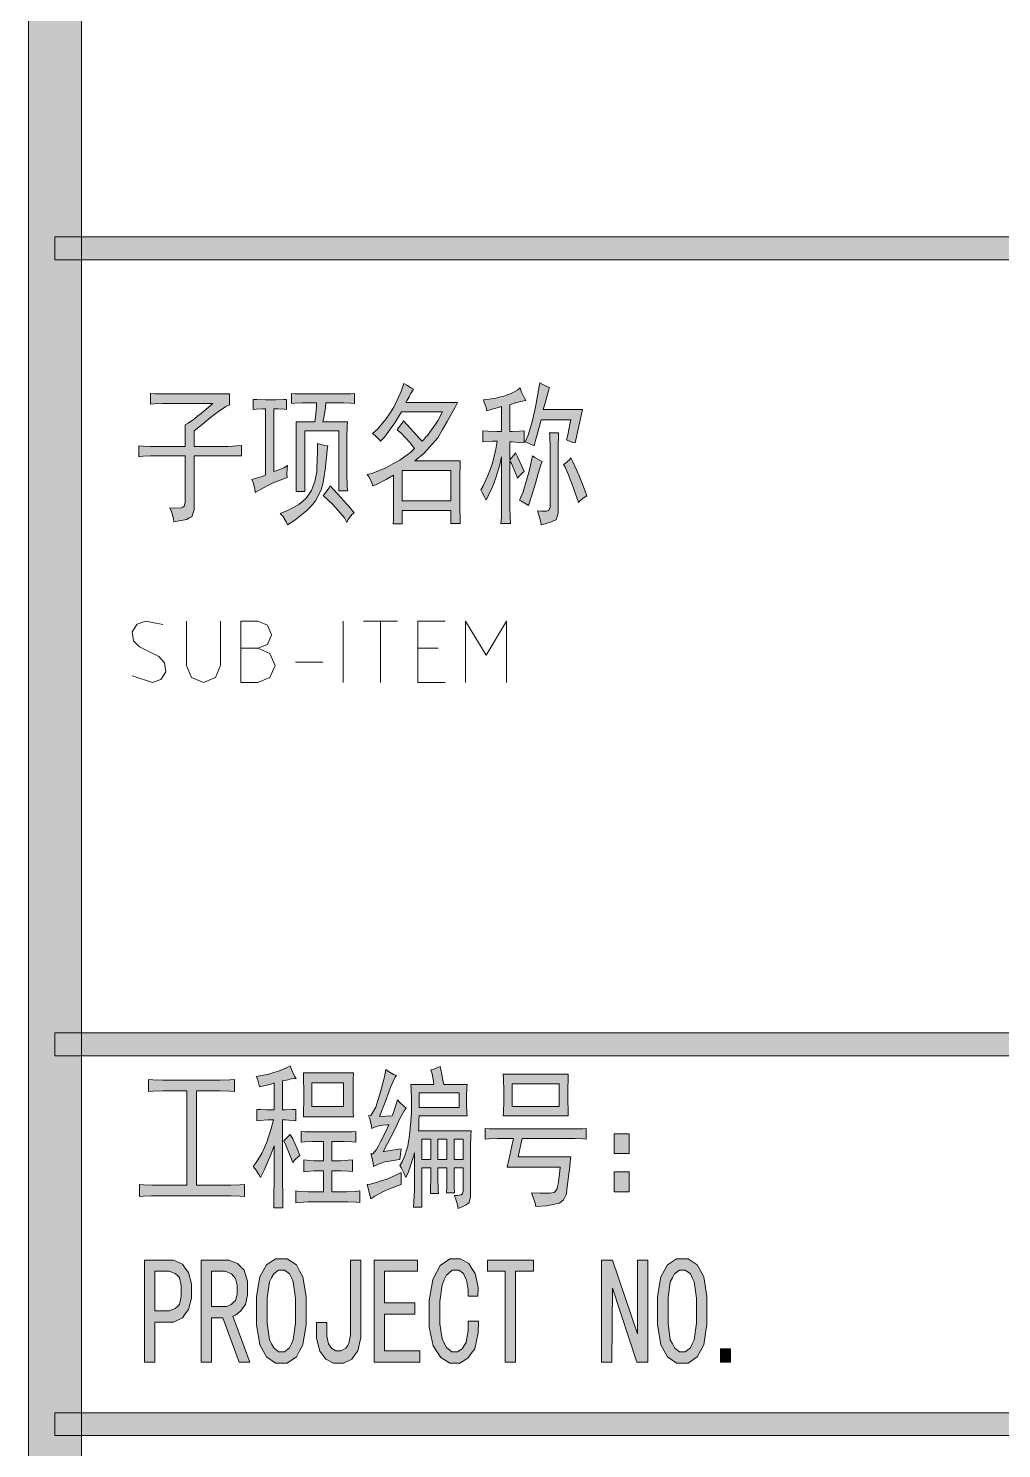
# Model space of a CAD drawing. Header units: millimetres. Extents: x 0 to 586, y 0 to 414.
# Drawn here: x 541.05 to 553.67, y 41.14 to 59.56 of the extents above; entities that cross this region are included whole.
import ezdxf

# ---------------------------------------------------------------- set-up
doc = ezdxf.new("R2010")
doc.units = ezdxf.units.MM

msp = doc.modelspace()

# ---------------------------------------------------------------- hatches: boundary and pattern name
h = msp.add_hatch(color=0)
h.dxf.hatch_style = 2
h.paths.add_polyline_path([(541.736139, 9.860139), (541.048222, 9.860139), (541.048222, 404.223361), (541.736139, 404.223361)])
h = msp.add_hatch(color=0)
h.dxf.hatch_style = 2
h.paths.add_polyline_path([(541.390417, 56.560861), (541.390417, 56.857194), (575.772139, 56.857194), (575.772139, 56.560861)])
h = msp.add_hatch(color=0)
h.paths.add_polyline_path([(546.043556, 54.881639), (546.029444, 54.864), (546.00475, 54.825194), (545.994167, 54.804028), (545.987111, 54.786389), (545.962417, 54.740528), (545.944778, 54.712306), (546.615056, 54.712306), (546.579778, 54.64175), (546.481, 54.465361), (546.421028, 54.359528), (546.357528, 54.253694), (546.177611, 54.049083), (546.061194, 53.953833), (546.646806, 53.953833), (546.646806, 53.897389), (546.643278, 53.777444), (546.643278, 53.713944), (546.643278, 53.396444), (546.643278, 53.329417), (546.646806, 53.202417), (546.646806, 53.142444), (546.526861, 53.142444), (546.526861, 53.311778), (545.895389, 53.311778), (545.895389, 53.135389), (545.778972, 53.135389), (545.7825, 53.188306), (545.7825, 53.311778), (545.7825, 53.382333), (545.7825, 53.766861), (545.68725, 53.713944), (545.553194, 53.643389), (545.517917, 53.629278), (545.503806, 53.668083), (545.468528, 53.742167), (545.440306, 53.777444), (545.517917, 53.795083), (545.683722, 53.865639), (545.775444, 53.915028), (545.867167, 53.964417), (546.008278, 54.066722), (546.057667, 54.116111), (545.994167, 54.193722), (545.881278, 54.313667), (545.831889, 54.356), (545.849528, 54.380694), (545.891861, 54.437139), (545.913028, 54.472417), (546.00475, 54.373639), (546.124694, 54.239583), (546.156444, 54.207833), (546.227, 54.281917), (546.357528, 54.472417), (546.4175, 54.588833), (545.888333, 54.588833), (545.800139, 54.447722), (545.666083, 54.26075), (545.616694, 54.207833), (545.599056, 54.232528), (545.546139, 54.281917), (545.510861, 54.310139), (545.577889, 54.366583), (545.690778, 54.500639), (545.740167, 54.57825), (545.789556, 54.652333), (545.87775, 54.842833), (545.916556, 54.95925), (545.955361, 54.934556), (546.018861, 54.89575)])
h.paths.add_polyline_path([(546.526861, 53.43525), (546.526861, 53.830361), (545.895389, 53.830361), (545.895389, 53.43525)])
h = msp.add_hatch(color=0)
h.dxf.hatch_style = 2
h.paths.add_polyline_path([(546.914917, 53.576361), (546.946667, 53.629278), (547.006639, 53.763333), (547.038389, 53.840944), (547.066611, 53.922083), (547.112472, 54.105528), (547.130111, 54.207833), (547.070139, 54.207833), (546.974889, 54.204306), (546.943139, 54.200778), (546.943139, 54.341889), (547.006639, 54.338361), (547.130111, 54.334833), (547.186556, 54.334833), (547.186556, 54.659389), (547.158333, 54.648806), (547.063083, 54.624111), (546.996056, 54.602944), (546.985472, 54.645278), (546.960778, 54.715833), (546.950194, 54.744056), (546.989, 54.747583), (547.056028, 54.758167), (547.08425, 54.761694), (547.112472, 54.76875), (547.172444, 54.782861), (547.200667, 54.789917), (547.228889, 54.796972), (547.285333, 54.818139), (547.310028, 54.828722), (547.334722, 54.839306), (547.394694, 54.874583), (547.426444, 54.899278), (547.444083, 54.846361), (547.482889, 54.765222), (547.500528, 54.737), (547.451139, 54.726417), (547.348833, 54.701722), (547.292389, 54.680556), (547.292389, 54.334833), (547.324139, 54.334833), (547.415861, 54.338361), (547.479361, 54.341889), (547.479361, 54.186667), (547.415861, 54.193722), (547.324139, 54.200778), (547.292389, 54.200778), (547.292389, 53.967944), (547.310028, 53.989111), (547.348833, 54.031444), (547.366472, 54.056139), (547.398222, 53.996167), (547.451139, 53.876222), (547.479361, 53.81625), (547.458194, 53.798611), (547.415861, 53.756278), (547.391167, 53.728056), (547.362944, 53.805667), (547.313556, 53.918556), (547.292389, 53.953833), (547.292389, 53.382333), (547.292389, 53.343528), (547.295917, 53.223583), (547.299444, 53.142444), (547.175972, 53.142444), (547.183028, 53.220056), (547.186556, 53.34), (547.186556, 53.382333), (547.186556, 54.00675), (547.161861, 53.900917), (547.112472, 53.735111), (547.091306, 53.675139), (547.066611, 53.618694), (547.013694, 53.502278), (546.985472, 53.442306), (546.967833, 53.477583), (546.932556, 53.544611)])
h = msp.add_hatch(color=0)
h.dxf.hatch_style = 2
h.paths.add_polyline_path([(547.807444, 54.906333), (547.793333, 54.864), (547.754528, 54.719361), (547.726306, 54.620583), (548.234306, 54.620583), (548.139056, 54.186667), (548.110833, 54.193722), (548.054389, 54.214889), (548.029694, 54.225472), (548.040278, 54.271333), (548.0685, 54.401861), (548.082611, 54.486528), (547.698083, 54.486528), (547.676917, 54.405389), (547.631056, 54.236056), (547.606361, 54.147861), (547.571083, 54.1655), (547.514639, 54.193722), (547.489944, 54.200778), (547.52875, 54.288972), (547.588722, 54.479472), (547.609889, 54.57825), (547.631056, 54.677028), (547.666333, 54.871056), (547.680444, 54.966306), (547.71925, 54.945139), (547.78275, 54.913389)])
h = msp.add_hatch(color=0)
h.dxf.hatch_style = 2
h.paths.add_polyline_path([(542.882667, 53.343528), (542.949694, 53.34), (543.034361, 53.343528), (543.052, 53.354111), (543.069639, 53.364694), (543.08375, 53.414083), (543.08375, 53.452889), (543.08375, 54.017333), (542.674528, 54.017333), (542.632194, 54.017333), (542.536944, 54.013806), (542.4805, 54.00675), (542.4805, 54.147861), (542.536944, 54.144333), (542.632194, 54.140806), (542.674528, 54.140806), (543.08375, 54.140806), (543.08375, 54.200778), (543.08375, 54.341889), (543.080222, 54.4195), (543.119028, 54.440667), (543.203694, 54.500639), (543.246028, 54.535917), (543.288361, 54.567667), (543.383611, 54.648806), (543.440056, 54.698194), (542.847389, 54.698194), (542.787417, 54.698194), (542.678056, 54.694667), (542.632194, 54.687611), (542.632194, 54.828722), (542.692167, 54.825194), (542.794472, 54.821667), (542.836806, 54.821667), (543.65525, 54.821667), (543.65525, 54.680556), (543.609389, 54.659389), (543.514139, 54.595889), (543.461222, 54.557083), (543.411833, 54.518278), (543.281306, 54.408917), (543.200167, 54.341889), (543.200167, 54.140806), (543.59175, 54.140806), (543.641139, 54.140806), (543.7505, 54.147861), (543.810472, 54.154917), (543.810472, 54.017333), (543.7505, 54.020861), (543.641139, 54.020861), (543.59175, 54.017333), (543.200167, 54.017333), (543.200167, 53.396444), (543.200167, 53.318833), (543.168417, 53.227111), (543.133139, 53.213), (543.101389, 53.195361), (543.002611, 53.174194), (542.935583, 53.163611), (542.928528, 53.205944), (542.903833, 53.297667)])
h = msp.add_hatch(color=0)
h.dxf.hatch_style = 2
h.paths.add_polyline_path([(544.403139, 53.738639), (544.346694, 53.717472), (544.244389, 53.678667), (544.198528, 53.6575), (544.152667, 53.636333), (544.050361, 53.579889), (543.990389, 53.544611), (543.983333, 53.590472), (543.962167, 53.675139), (543.944528, 53.713944), (543.990389, 53.724528), (544.082111, 53.75275), (544.124444, 53.766861), (544.124444, 54.627639), (544.085639, 54.627639), (544.0045, 54.624111), (543.962167, 54.620583), (543.962167, 54.751111), (544.011556, 54.747583), (544.124444, 54.744056), (544.187944, 54.744056), (544.251444, 54.744056), (544.357278, 54.747583), (544.396083, 54.751111), (544.396083, 54.620583), (544.364333, 54.624111), (544.283194, 54.627639), (544.233806, 54.627639), (544.233806, 53.81625), (544.272611, 53.826833), (544.360806, 53.865639), (544.410194, 53.893861), (544.403139, 53.855056), (544.399611, 53.777444)])
h = msp.add_hatch(color=0)
h.dxf.hatch_style = 2
h.paths.add_polyline_path([(545.094583, 54.821667), (545.140444, 54.821667), (545.232167, 54.825194), (545.278028, 54.828722), (545.278028, 54.698194), (545.232167, 54.701722), (545.140444, 54.70525), (545.094583, 54.70525), (544.907611, 54.70525), (544.900556, 54.64175), (544.879389, 54.518278), (544.865278, 54.458306), (545.186306, 54.458306), (545.182778, 54.398333), (545.17925, 54.271333), (545.17925, 54.200778), (545.17925, 53.81625), (545.17925, 53.763333), (545.182778, 53.639861), (545.186306, 53.565778), (545.076944, 53.565778), (545.076944, 54.341889), (544.635972, 54.341889), (544.635972, 53.558722), (544.519556, 53.558722), (544.523083, 53.629278), (544.523083, 53.75275), (544.523083, 53.805667), (544.523083, 54.200778), (544.523083, 54.26075), (544.523083, 54.38775), (544.519556, 54.458306), (544.762972, 54.458306), (544.770028, 54.521806), (544.784139, 54.645278), (544.784139, 54.70525), (544.6395, 54.70525), (544.597167, 54.70525), (544.505444, 54.701722), (544.459583, 54.698194), (544.459583, 54.828722), (544.505444, 54.825194), (544.597167, 54.821667), (544.6395, 54.821667)])
h = msp.add_hatch(color=0)
h.dxf.hatch_style = 2
h.paths.add_polyline_path([(544.932306, 54.147861), (544.92525, 54.102), (544.914667, 53.992639), (544.907611, 53.929139), (544.900556, 53.869167), (544.879389, 53.728056), (544.865278, 53.653972), (544.847639, 53.576361), (544.773556, 53.43525), (544.717111, 53.368222), (544.657139, 53.304722), (544.505444, 53.184778), (544.410194, 53.124806), (544.392556, 53.163611), (544.346694, 53.237694), (544.314944, 53.272972), (544.410194, 53.30825), (544.554833, 53.385861), (544.604222, 53.428194), (544.650083, 53.470528), (544.720639, 53.569306), (544.741806, 53.629278), (544.762972, 53.685722), (544.787667, 53.812722), (544.791194, 53.87975), (544.794722, 53.946778), (544.79825, 54.098472), (544.79825, 54.179611), (544.826472, 54.169028), (544.8935, 54.154917)])
h = msp.add_hatch(color=0)
h.dxf.hatch_style = 2
h.paths.add_polyline_path([(547.923861, 54.317194), (547.923861, 54.278389), (547.920333, 54.144333), (547.920333, 54.045556), (547.920333, 53.350583), (547.920333, 53.2765), (547.892111, 53.188306), (547.860361, 53.177722), (547.832139, 53.163611), (547.751, 53.138917), (547.698083, 53.124806), (547.691028, 53.177722), (547.666333, 53.265917), (547.652222, 53.304722), (547.701611, 53.301194), (547.768639, 53.301194), (547.78275, 53.304722), (547.800389, 53.30825), (547.8145, 53.354111), (547.8145, 53.396444), (547.8145, 54.045556), (547.8145, 54.137278), (547.810972, 54.271333), (547.807444, 54.317194)])
h = msp.add_hatch(color=0)
h.dxf.hatch_style = 2
h.paths.add_polyline_path([(547.712194, 53.946778), (547.694556, 53.900917), (547.659278, 53.788028), (547.641639, 53.724528), (547.624, 53.661028), (547.571083, 53.484639), (547.535806, 53.375278), (547.500528, 53.396444), (547.444083, 53.431722), (547.419389, 53.442306), (547.46525, 53.551667), (547.549917, 53.837417), (547.588722, 54.017333), (547.616944, 53.996167), (547.676917, 53.960889)])
h = msp.add_hatch(color=0)
h.dxf.hatch_style = 2
h.paths.add_polyline_path([(548.086139, 53.992639), (548.110833, 53.94325), (548.16375, 53.826833), (548.191972, 53.759806), (548.220194, 53.696306), (548.269583, 53.56225), (548.29075, 53.49875), (548.255472, 53.477583), (548.202556, 53.43525), (548.181389, 53.414083), (548.153167, 53.49875), (548.10025, 53.646917), (548.075556, 53.710417), (548.054389, 53.773917), (548.008528, 53.872694), (547.987361, 53.907972), (548.015583, 53.925611), (548.064972, 53.967944)])
h = msp.add_hatch(color=0)
h.dxf.hatch_style = 2
h.paths.add_polyline_path([(544.960528, 53.629278), (545.062833, 53.523444), (545.218056, 53.350583), (545.2745, 53.280028), (545.24275, 53.258861), (545.196889, 53.195361), (545.17925, 53.156556), (545.1475, 53.216528), (544.995806, 53.389389), (544.872333, 53.505806), (544.900556, 53.541083), (544.946417, 53.601056)])
h = msp.add_hatch(color=0)
h.dxf.hatch_style = 2
h.paths.add_polyline_path([(575.772139, 46.534917), (575.772139, 46.238583), (541.390417, 46.238583), (541.390417, 46.534917)])
h = msp.add_hatch(color=0)
h.dxf.hatch_style = 2
h.paths.add_polyline_path([(544.0045, 45.970472), (544.053889, 45.977528), (544.166778, 46.002222), (544.230278, 46.019861), (544.29025, 46.0375), (544.396083, 46.083361), (544.441944, 46.108056), (544.459583, 46.058667), (544.501917, 45.974), (544.523083, 45.938722), (544.501917, 45.94225), (544.459583, 45.938722), (544.438417, 45.935194), (544.41725, 45.928139), (544.367861, 45.917556), (544.343167, 45.914028), (544.343167, 45.536556), (544.381972, 45.536556), (544.470167, 45.540083), (544.516028, 45.543611), (544.516028, 45.395444), (544.470167, 45.398972), (544.381972, 45.406028), (544.343167, 45.406028), (544.343167, 44.725167), (544.343167, 44.636972), (544.346694, 44.411194), (544.346694, 44.266556), (544.230278, 44.266556), (544.233806, 44.411194), (544.237333, 44.633444), (544.237333, 44.714583), (544.237333, 45.070889), (544.198528, 44.965056), (544.106806, 44.756917), (544.057417, 44.661667), (544.03625, 44.700472), (543.990389, 44.771028), (543.965694, 44.802778), (544.0045, 44.855694), (544.078583, 44.979167), (544.110333, 45.049722), (544.142083, 45.11675), (544.198528, 45.296667), (544.22675, 45.406028), (544.152667, 45.406028), (544.046833, 45.398972), (544.011556, 45.395444), (544.011556, 45.543611), (544.060944, 45.540083), (544.135028, 45.536556), (544.156194, 45.536556), (544.237333, 45.536556), (544.237333, 45.885806), (544.198528, 45.871694), (544.103278, 45.850528), (544.046833, 45.836417), (544.03625, 45.871694), (544.018611, 45.938722)])
h = msp.add_hatch(color=0)
h.dxf.hatch_style = 2
h.paths.add_polyline_path([(545.821306, 45.984583), (545.803667, 45.963417), (545.754278, 45.850528), (545.719, 45.758806), (545.68725, 45.670611), (545.627278, 45.515389), (545.602583, 45.451889), (545.764861, 45.458944), (545.7825, 45.504806), (545.817778, 45.610639), (545.835417, 45.667083), (545.860111, 45.638861), (545.916556, 45.585944), (545.948306, 45.557722), (545.923611, 45.525972), (545.863639, 45.416611), (545.831889, 45.346056), (545.796611, 45.2755), (545.704889, 45.099111), (545.648444, 44.993278), (545.708417, 45.003861), (545.824833, 45.0215), (545.881278, 45.032083), (545.867167, 44.8945), (545.835417, 44.890972), (545.754278, 44.876861), (545.711944, 44.869806), (545.669611, 44.86275), (545.574361, 44.827472), (545.524972, 44.802778), (545.521444, 44.845111), (545.503806, 44.92625), (545.489694, 44.965056), (545.514389, 44.968583), (545.563778, 45.0215), (545.588472, 45.070889), (545.616694, 45.123806), (545.683722, 45.257861), (545.722528, 45.342528), (545.697833, 45.342528), (545.644917, 45.339), (545.620222, 45.335472), (545.592, 45.331944), (545.535556, 45.310778), (545.503806, 45.296667), (545.493222, 45.342528), (545.475583, 45.423667), (545.461472, 45.458944), (545.489694, 45.466), (545.553194, 45.571833), (545.584944, 45.670611), (545.616694, 45.769389), (545.666083, 45.966944), (545.683722, 46.062194), (545.719, 46.033972), (545.786028, 45.995167)])
h = msp.add_hatch(color=0)
h.paths.add_polyline_path([(546.389278, 46.101), (546.403389, 46.0375), (546.424556, 45.924611), (546.438667, 45.868167), (546.738528, 45.868167), (546.735, 45.822306), (546.731472, 45.716472), (546.731472, 45.660028), (546.731472, 45.603583), (546.735, 45.501278), (546.738528, 45.458944), (546.117639, 45.458944), (546.114111, 45.398972), (546.110583, 45.303722), (546.107056, 45.264917), (546.791444, 45.264917), (546.787917, 45.204944), (546.784389, 45.070889), (546.784389, 45.003861), (546.784389, 44.467639), (546.784389, 44.411194), (546.76675, 44.337111), (546.749111, 44.323), (546.727944, 44.305361), (546.667972, 44.273611), (546.622111, 44.2595), (546.615056, 44.305361), (546.586833, 44.390028), (546.569194, 44.428833), (546.611528, 44.428833), (546.660917, 44.435889), (546.678556, 44.446472), (546.685611, 44.488806), (546.685611, 44.524083), (546.685611, 44.785139), (546.569194, 44.785139), (546.569194, 44.700472), (546.572722, 44.538194), (546.57625, 44.460583), (546.470417, 44.460583), (546.473944, 44.538194), (546.477472, 44.700472), (546.477472, 44.785139), (546.361056, 44.785139), (546.361056, 44.665194), (546.364583, 44.499389), (546.368111, 44.453528), (546.262278, 44.453528), (546.265806, 44.499389), (546.269333, 44.665194), (546.269333, 44.785139), (546.152917, 44.785139), (546.152917, 44.273611), (546.043556, 44.273611), (546.047083, 44.347694), (546.054139, 44.492333), (546.054139, 44.562889), (546.054139, 44.979167), (546.029444, 44.8945), (545.976528, 44.73575), (545.944778, 44.661667), (545.923611, 44.711056), (545.884806, 44.788667), (545.867167, 44.816889), (545.895389, 44.86275), (545.934194, 44.954472), (545.948306, 45.003861), (545.965944, 45.049722), (545.987111, 45.176722), (545.997694, 45.257861), (546.00475, 45.339), (546.015333, 45.501278), (546.015333, 45.582417), (546.015333, 45.663556), (546.011806, 45.808194), (546.008278, 45.868167), (546.308139, 45.868167), (546.304611, 45.9105), (546.283444, 46.00575), (546.269333, 46.055139), (546.308139, 46.065722), (546.368111, 46.090417)])
h.paths.add_polyline_path([(546.636222, 45.568306), (546.636222, 45.758806), (546.117639, 45.758806), (546.117639, 45.568306)])
h.paths.add_polyline_path([(546.477472, 44.8945), (546.477472, 45.155556), (546.361056, 45.155556), (546.361056, 44.8945)])
h.paths.add_polyline_path([(546.685611, 44.8945), (546.685611, 45.155556), (546.569194, 45.155556), (546.569194, 44.8945)])
h.paths.add_polyline_path([(546.269333, 44.8945), (546.269333, 45.155556), (546.152917, 45.155556), (546.152917, 44.8945)])
h = msp.add_hatch(color=0)
h.dxf.hatch_style = 2
h.paths.add_polyline_path([(543.46475, 45.924611), (543.535306, 45.924611), (543.662306, 45.928139), (543.722278, 45.931667), (543.722278, 45.776444), (543.662306, 45.779972), (543.535306, 45.7835), (543.46475, 45.7835), (543.228389, 45.7835), (543.228389, 44.562889), (543.605861, 44.562889), (543.672889, 44.562889), (543.792833, 44.566417), (543.849278, 44.569944), (543.849278, 44.414722), (543.792833, 44.41825), (543.676417, 44.421778), (543.609389, 44.421778), (542.709806, 44.421778), (542.646306, 44.421778), (542.536944, 44.41825), (542.491083, 44.414722), (542.491083, 44.569944), (542.540472, 44.566417), (542.653361, 44.562889), (542.716861, 44.562889), (543.101389, 44.562889), (543.101389, 45.7835), (542.868556, 45.7835), (542.794472, 45.7835), (542.663944, 45.779972), (542.6075, 45.776444), (542.6075, 45.931667), (542.663944, 45.928139), (542.794472, 45.924611), (542.868556, 45.924611)])
h = msp.add_hatch(color=0)
h.paths.add_polyline_path([(545.263917, 46.016333), (545.260389, 45.931667), (545.260389, 45.776444), (545.260389, 45.705889), (545.260389, 45.638861), (545.260389, 45.508333), (545.263917, 45.444833), (544.614806, 45.444833), (544.618333, 45.515389), (544.621861, 45.6565), (544.621861, 45.723528), (544.621861, 45.787028), (544.618333, 45.935194), (544.614806, 46.016333)])
h.paths.add_polyline_path([(545.136917, 45.582417), (545.136917, 45.885806), (544.724167, 45.885806), (544.724167, 45.582417)])
h = msp.add_hatch(color=0)
h.paths.add_polyline_path([(548.050861, 45.998694), (548.047333, 45.94225), (548.043806, 45.811722), (548.043806, 45.737639), (548.043806, 45.663556), (548.047333, 45.525972), (548.050861, 45.458944), (547.207722, 45.458944), (547.21125, 45.511861), (547.214778, 45.638861), (547.214778, 45.712944), (547.214778, 45.790556), (547.21125, 45.935194), (547.207722, 45.998694)])
h.paths.add_polyline_path([(547.934444, 45.582417), (547.934444, 45.875222), (547.324139, 45.875222), (547.324139, 45.582417)])
h = msp.add_hatch(color=0)
h.dxf.hatch_style = 2
h.paths.add_polyline_path([(544.445472, 45.219056), (544.477222, 45.162611), (544.537194, 45.025028), (544.568944, 44.947417), (544.551306, 44.933306), (544.505444, 44.887444), (544.477222, 44.855694), (544.445472, 44.940361), (544.389028, 45.077944), (544.360806, 45.134389), (544.378444, 45.152028), (544.420778, 45.194361)])
h = msp.add_hatch(color=0)
h.dxf.hatch_style = 2
h.paths.add_polyline_path([(545.098111, 45.250806), (545.143972, 45.250806), (545.24275, 45.254333), (545.295667, 45.257861), (545.295667, 45.11675), (545.24275, 45.123806), (545.143972, 45.127333), (545.098111, 45.127333), (544.985222, 45.127333), (544.985222, 44.876861), (545.048722, 44.876861), (545.094583, 44.876861), (545.196889, 44.883917), (545.253333, 44.887444), (545.253333, 44.739278), (545.196889, 44.742806), (545.101639, 44.746333), (545.066361, 44.746333), (544.985222, 44.746333), (544.985222, 44.474694), (545.126333, 44.474694), (545.17925, 44.474694), (545.288611, 44.478222), (545.345056, 44.485278), (545.345056, 44.337111), (545.299194, 44.340639), (545.189833, 44.344167), (545.126333, 44.344167), (544.738278, 44.344167), (544.674778, 44.344167), (544.561889, 44.337111), (544.516028, 44.330056), (544.516028, 44.485278), (544.561889, 44.478222), (544.674778, 44.474694), (544.738278, 44.474694), (544.875861, 44.474694), (544.875861, 44.746333), (544.794722, 44.746333), (544.748861, 44.746333), (544.660667, 44.739278), (544.621861, 44.732222), (544.621861, 44.887444), (544.660667, 44.883917), (544.748861, 44.876861), (544.794722, 44.876861), (544.875861, 44.876861), (544.875861, 45.127333), (544.784139, 45.127333), (544.731222, 45.127333), (544.632444, 45.123806), (544.586583, 45.11675), (544.586583, 45.257861), (544.632444, 45.254333), (544.731222, 45.250806), (544.784139, 45.250806)])
h = msp.add_hatch(color=0)
h.dxf.hatch_style = 2
h.paths.add_polyline_path([(548.086139, 45.289611), (548.139056, 45.289611), (548.237833, 45.293139), (548.283694, 45.296667), (548.283694, 45.155556), (548.237833, 45.162611), (548.139056, 45.166139), (548.086139, 45.166139), (547.451139, 45.166139), (547.440556, 45.109694), (547.415861, 44.98975), (547.40175, 44.92625), (548.086139, 44.92625), (548.075556, 44.86275), (548.064972, 44.756917), (548.057917, 44.714583), (548.054389, 44.67225), (548.040278, 44.569944), (548.033222, 44.509972), (548.026167, 44.45), (547.990889, 44.368861), (547.962667, 44.347694), (547.937972, 44.326528), (547.772167, 44.294778), (547.631056, 44.284194), (547.620472, 44.326528), (547.59225, 44.414722), (547.574611, 44.460583), (547.680444, 44.457056), (547.810972, 44.457056), (547.839194, 44.460583), (547.867417, 44.464111), (547.902694, 44.506444), (547.90975, 44.541722), (547.920333, 44.577), (547.937972, 44.704), (547.945028, 44.792194), (547.257111, 44.792194), (547.281806, 44.887444), (547.320611, 45.070889), (547.33825, 45.166139), (547.197139, 45.166139), (547.137167, 45.166139), (547.024278, 45.162611), (546.971361, 45.155556), (546.971361, 45.296667), (547.024278, 45.293139), (547.137167, 45.289611), (547.197139, 45.289611)])
h = msp.add_hatch(color=0)
h.dxf.hatch_style = 2
h.paths.add_polyline_path([(548.647056, 45.226111), (548.841083, 45.226111), (548.841083, 44.972111), (548.647056, 44.972111)])
h = msp.add_hatch(color=0)
h.dxf.hatch_style = 2
h.paths.add_polyline_path([(545.884806, 44.725167), (545.881278, 44.682833), (545.881278, 44.605222), (545.884806, 44.569944), (545.824833, 44.548778), (545.722528, 44.509972), (545.680194, 44.492333), (545.637861, 44.471167), (545.542611, 44.41825), (545.489694, 44.382972), (545.443833, 44.569944), (545.479111, 44.573472), (545.577889, 44.598167), (545.637861, 44.619333), (545.701361, 44.6405), (545.824833, 44.693417)])
h = msp.add_hatch(color=0)
h.dxf.hatch_style = 2
h.paths.add_polyline_path([(548.647056, 44.732222), (548.841083, 44.732222), (548.841083, 44.474694), (548.647056, 44.474694)])
h = msp.add_hatch(color=0)
h.paths.add_polyline_path([(543.164889, 43.187056), (543.164889, 43.095333), (543.126083, 42.947167), (543.08375, 42.89425), (543.044944, 42.841333), (542.932056, 42.784889), (542.857972, 42.784889), (542.688639, 42.784889), (542.688639, 42.266306), (542.554583, 42.266306), (542.554583, 43.589222), (542.857972, 43.589222), (542.932056, 43.589222), (543.044944, 43.536306), (543.08375, 43.483389), (543.126083, 43.426944), (543.164889, 43.282306)])
h.paths.add_polyline_path([(543.030833, 43.187056), (543.030833, 43.261139), (543.006139, 43.363444), (542.981444, 43.388139), (542.953222, 43.416361), (542.875611, 43.444583), (542.822694, 43.444583), (542.688639, 43.444583), (542.688639, 42.933056), (542.822694, 42.933056), (542.875611, 42.933056), (542.953222, 42.961278), (542.981444, 42.985972), (543.006139, 43.014194), (543.030833, 43.1165)])
h = msp.add_hatch(color=0)
h.paths.add_polyline_path([(543.919833, 42.266306), (543.78225, 42.266306), (543.570583, 42.841333), (543.422417, 42.841333), (543.422417, 42.266306), (543.288361, 42.266306), (543.288361, 43.589222), (543.577639, 43.589222), (543.648194, 43.589222), (543.761083, 43.546889), (543.803417, 43.501028), (543.84575, 43.458694), (543.891611, 43.314056), (543.891611, 43.21175), (543.891611, 43.134139), (543.863389, 43.014194), (543.831639, 42.971861), (543.803417, 42.929528), (543.736389, 42.876611), (543.701111, 42.8625)])
h.paths.add_polyline_path([(543.757556, 43.21175), (543.757556, 43.264667), (543.732861, 43.349333), (543.708167, 43.381083), (543.683472, 43.412833), (543.602333, 43.444583), (543.549417, 43.444583), (543.422417, 43.444583), (543.422417, 42.985972), (543.584694, 42.985972), (543.619972, 42.985972), (543.679944, 43.014194), (543.704639, 43.038889), (543.732861, 43.063583), (543.757556, 43.14825)])
h = msp.add_hatch(color=0)
h.paths.add_polyline_path([(544.650083, 42.933056), (544.650083, 42.753139), (544.60775, 42.488556), (544.565417, 42.410944), (544.526611, 42.333333), (544.406667, 42.252194), (544.332583, 42.252194), (544.254972, 42.252194), (544.138556, 42.333333), (544.092694, 42.410944), (544.050361, 42.488556), (544.008028, 42.753139), (544.008028, 42.933056), (544.008028, 43.1165), (544.050361, 43.374028), (544.092694, 43.451639), (544.138556, 43.52925), (544.254972, 43.606861), (544.332583, 43.606861), (544.406667, 43.606861), (544.526611, 43.52925), (544.565417, 43.451639), (544.60775, 43.374028), (544.650083, 43.1165)])
h.paths.add_polyline_path([(544.5125, 42.933056), (544.5125, 43.095333), (544.484278, 43.307), (544.459583, 43.359917), (544.434889, 43.409306), (544.371389, 43.458694), (544.332583, 43.458694), (544.293778, 43.458694), (544.230278, 43.409306), (544.202056, 43.359917), (544.173833, 43.307), (544.145611, 43.095333), (544.145611, 42.933056), (544.145611, 42.770778), (544.173833, 42.555583), (544.202056, 42.502667), (544.230278, 42.453278), (544.293778, 42.400361), (544.332583, 42.400361), (544.371389, 42.400361), (544.434889, 42.453278), (544.459583, 42.502667), (544.484278, 42.555583), (544.5125, 42.770778)])
h = msp.add_hatch(color=0)
h.dxf.hatch_style = 2
h.paths.add_polyline_path([(545.359167, 42.707278), (545.359167, 42.587333), (545.320361, 42.414472), (545.281556, 42.361556), (545.24275, 42.305111), (545.136917, 42.252194), (545.069889, 42.252194), (545.006389, 42.252194), (544.907611, 42.305111), (544.865278, 42.358028), (544.826472, 42.407417), (544.784139, 42.57675), (544.784139, 42.693167), (544.784139, 42.777833), (544.918194, 42.777833), (544.918194, 42.668472), (544.918194, 42.601444), (544.939361, 42.502667), (544.960528, 42.474444), (544.985222, 42.442694), (545.034611, 42.414472), (545.062833, 42.414472), (545.105167, 42.414472), (545.165139, 42.446222), (545.186306, 42.477972), (545.203944, 42.506194), (545.225111, 42.619083), (545.225111, 42.700222), (545.225111, 43.589222), (545.359167, 43.589222)])
h = msp.add_hatch(color=0)
h.dxf.hatch_style = 2
h.paths.add_polyline_path([(546.124694, 42.266306), (545.532028, 42.266306), (545.532028, 43.589222), (546.096472, 43.589222), (546.096472, 43.444583), (545.666083, 43.444583), (545.666083, 43.035361), (546.061194, 43.035361), (546.061194, 42.887194), (545.666083, 42.887194), (545.666083, 42.414472), (546.124694, 42.414472)])
h = msp.add_hatch(color=0)
h.dxf.hatch_style = 2
h.paths.add_polyline_path([(546.886694, 42.795472), (546.883167, 42.647306), (546.837306, 42.439167), (546.791444, 42.375667), (546.749111, 42.315694), (546.643278, 42.252194), (546.583306, 42.252194), (546.51275, 42.252194), (546.396333, 42.326278), (546.346944, 42.403889), (546.297556, 42.477972), (546.248167, 42.721389), (546.248167, 42.887194), (546.248167, 43.067111), (546.294028, 43.33875), (546.343417, 43.426944), (546.389278, 43.518667), (546.51275, 43.606861), (546.590361, 43.606861), (546.653861, 43.606861), (546.759694, 43.543361), (546.802028, 43.479861), (546.844361, 43.416361), (546.883167, 43.236444), (546.879639, 43.120028), (546.752639, 43.120028), (546.752639, 43.204694), (546.731472, 43.331694), (546.710306, 43.374028), (546.692667, 43.416361), (546.629167, 43.458694), (546.590361, 43.458694), (546.5445, 43.458694), (546.470417, 43.395194), (546.442194, 43.331694), (546.413972, 43.268194), (546.38575, 43.053), (546.38575, 42.901306), (546.38575, 42.763722), (546.413972, 42.566167), (546.442194, 42.51325), (546.470417, 42.456806), (546.540972, 42.400361), (546.583306, 42.400361), (546.615056, 42.400361), (546.675028, 42.439167), (546.699722, 42.4815), (546.724417, 42.520306), (546.752639, 42.679056), (546.752639, 42.795472)])
h = msp.add_hatch(color=0)
h.dxf.hatch_style = 2
h.paths.add_polyline_path([(547.599306, 43.444583), (547.366472, 43.444583), (547.366472, 42.266306), (547.232417, 42.266306), (547.232417, 43.444583), (547.003111, 43.444583), (547.003111, 43.589222), (547.599306, 43.589222)])
h = msp.add_hatch(color=0)
h.dxf.hatch_style = 2
h.paths.add_polyline_path([(549.0845, 42.266306), (548.939861, 42.266306), (548.622361, 43.225861), (548.615306, 42.266306), (548.48125, 42.266306), (548.48125, 43.589222), (548.625889, 43.589222), (548.946917, 42.633194), (548.950444, 43.589222), (549.0845, 43.589222)])
h = msp.add_hatch(color=0)
h.paths.add_polyline_path([(549.850028, 42.933056), (549.850028, 42.753139), (549.807694, 42.488556), (549.765361, 42.410944), (549.723028, 42.333333), (549.606611, 42.252194), (549.532528, 42.252194), (549.454917, 42.252194), (549.3385, 42.333333), (549.292639, 42.410944), (549.250306, 42.488556), (549.207972, 42.753139), (549.207972, 42.933056), (549.207972, 43.1165), (549.250306, 43.374028), (549.292639, 43.451639), (549.3385, 43.52925), (549.454917, 43.606861), (549.532528, 43.606861), (549.606611, 43.606861), (549.723028, 43.52925), (549.765361, 43.451639), (549.807694, 43.374028), (549.850028, 43.1165)])
h.paths.add_polyline_path([(549.712444, 42.933056), (549.712444, 43.095333), (549.684222, 43.307), (549.659528, 43.359917), (549.634833, 43.409306), (549.567806, 43.458694), (549.532528, 43.458694), (549.493722, 43.458694), (549.430222, 43.409306), (549.402, 43.359917), (549.373778, 43.307), (549.345556, 43.095333), (549.345556, 42.933056), (549.345556, 42.770778), (549.373778, 42.555583), (549.402, 42.502667), (549.430222, 42.453278), (549.493722, 42.400361), (549.532528, 42.400361), (549.567806, 42.400361), (549.634833, 42.453278), (549.659528, 42.502667), (549.684222, 42.555583), (549.712444, 42.770778)])
h = msp.add_hatch(color=0)
h.dxf.hatch_style = 2
h.paths.add_polyline_path([(550.156944, 42.266306), (550.026417, 42.266306), (550.026417, 42.439167), (550.156944, 42.439167)])
h = msp.add_hatch(color=0)
h.dxf.hatch_style = 2
h.paths.add_polyline_path([(575.772139, 41.610139), (575.772139, 41.313806), (541.390417, 41.313806), (541.390417, 41.610139)])

# ---------------------------------------------------------------- linework, layer by layer
at = {"color": 0, "lineweight": 0}
for points in [[(541.736139, 9.860139), (541.048222, 9.860139), (541.048222, 404.223361), (541.736139, 404.223361)], [(541.390417, 56.560861), (541.390417, 56.857194), (575.772139, 56.857194), (575.772139, 56.560861)], [(546.043556, 54.881639), (546.029444, 54.864), (546.00475, 54.825194), (545.994167, 54.804028), (545.987111, 54.786389), (545.962417, 54.740528), (545.944778, 54.712306), (546.615056, 54.712306), (546.579778, 54.64175), (546.481, 54.465361), (546.421028, 54.359528), (546.357528, 54.253694), (546.177611, 54.049083), (546.061194, 53.953833), (546.646806, 53.953833), (546.646806, 53.897389), (546.643278, 53.777444), (546.643278, 53.713944), (546.643278, 53.396444), (546.643278, 53.329417), (546.646806, 53.202417), (546.646806, 53.142444), (546.526861, 53.142444), (546.526861, 53.311778), (545.895389, 53.311778), (545.895389, 53.135389), (545.778972, 53.135389), (545.7825, 53.188306), (545.7825, 53.311778), (545.7825, 53.382333), (545.7825, 53.766861), (545.68725, 53.713944), (545.553194, 53.643389), (545.517917, 53.629278), (545.503806, 53.668083), (545.468528, 53.742167), (545.440306, 53.777444), (545.517917, 53.795083), (545.683722, 53.865639), (545.775444, 53.915028), (545.867167, 53.964417), (546.008278, 54.066722), (546.057667, 54.116111), (545.994167, 54.193722), (545.881278, 54.313667), (545.831889, 54.356), (545.849528, 54.380694), (545.891861, 54.437139), (545.913028, 54.472417), (546.00475, 54.373639), (546.124694, 54.239583), (546.156444, 54.207833), (546.227, 54.281917), (546.357528, 54.472417), (546.4175, 54.588833), (545.888333, 54.588833), (545.800139, 54.447722), (545.666083, 54.26075), (545.616694, 54.207833), (545.599056, 54.232528), (545.546139, 54.281917), (545.510861, 54.310139), (545.577889, 54.366583), (545.690778, 54.500639), (545.740167, 54.57825), (545.789556, 54.652333), (545.87775, 54.842833), (545.916556, 54.95925), (545.955361, 54.934556), (546.018861, 54.89575)], [(546.914917, 53.576361), (546.946667, 53.629278), (547.006639, 53.763333), (547.038389, 53.840944), (547.066611, 53.922083), (547.112472, 54.105528), (547.130111, 54.207833), (547.070139, 54.207833), (546.974889, 54.204306), (546.943139, 54.200778), (546.943139, 54.341889), (547.006639, 54.338361), (547.130111, 54.334833), (547.186556, 54.334833), (547.186556, 54.659389), (547.158333, 54.648806), (547.063083, 54.624111), (546.996056, 54.602944), (546.985472, 54.645278), (546.960778, 54.715833), (546.950194, 54.744056), (546.989, 54.747583), (547.056028, 54.758167), (547.08425, 54.761694), (547.112472, 54.76875), (547.172444, 54.782861), (547.200667, 54.789917), (547.228889, 54.796972), (547.285333, 54.818139), (547.310028, 54.828722), (547.334722, 54.839306), (547.394694, 54.874583), (547.426444, 54.899278), (547.444083, 54.846361), (547.482889, 54.765222), (547.500528, 54.737), (547.451139, 54.726417), (547.348833, 54.701722), (547.292389, 54.680556), (547.292389, 54.334833), (547.324139, 54.334833), (547.415861, 54.338361), (547.479361, 54.341889), (547.479361, 54.186667), (547.415861, 54.193722), (547.324139, 54.200778), (547.292389, 54.200778), (547.292389, 53.967944), (547.310028, 53.989111), (547.348833, 54.031444), (547.366472, 54.056139), (547.398222, 53.996167), (547.451139, 53.876222), (547.479361, 53.81625), (547.458194, 53.798611), (547.415861, 53.756278), (547.391167, 53.728056), (547.362944, 53.805667), (547.313556, 53.918556), (547.292389, 53.953833), (547.292389, 53.382333), (547.292389, 53.343528), (547.295917, 53.223583), (547.299444, 53.142444), (547.175972, 53.142444), (547.183028, 53.220056), (547.186556, 53.34), (547.186556, 53.382333), (547.186556, 54.00675), (547.161861, 53.900917), (547.112472, 53.735111), (547.091306, 53.675139), (547.066611, 53.618694), (547.013694, 53.502278), (546.985472, 53.442306), (546.967833, 53.477583), (546.932556, 53.544611)], [(547.807444, 54.906333), (547.793333, 54.864), (547.754528, 54.719361), (547.726306, 54.620583), (548.234306, 54.620583), (548.139056, 54.186667), (548.110833, 54.193722), (548.054389, 54.214889), (548.029694, 54.225472), (548.040278, 54.271333), (548.0685, 54.401861), (548.082611, 54.486528), (547.698083, 54.486528), (547.676917, 54.405389), (547.631056, 54.236056), (547.606361, 54.147861), (547.571083, 54.1655), (547.514639, 54.193722), (547.489944, 54.200778), (547.52875, 54.288972), (547.588722, 54.479472), (547.609889, 54.57825), (547.631056, 54.677028), (547.666333, 54.871056), (547.680444, 54.966306), (547.71925, 54.945139), (547.78275, 54.913389)], [(542.882667, 53.343528), (542.949694, 53.34), (543.034361, 53.343528), (543.052, 53.354111), (543.069639, 53.364694), (543.08375, 53.414083), (543.08375, 53.452889), (543.08375, 54.017333), (542.674528, 54.017333), (542.632194, 54.017333), (542.536944, 54.013806), (542.4805, 54.00675), (542.4805, 54.147861), (542.536944, 54.144333), (542.632194, 54.140806), (542.674528, 54.140806), (543.08375, 54.140806), (543.08375, 54.200778), (543.08375, 54.341889), (543.080222, 54.4195), (543.119028, 54.440667), (543.203694, 54.500639), (543.246028, 54.535917), (543.288361, 54.567667), (543.383611, 54.648806), (543.440056, 54.698194), (542.847389, 54.698194), (542.787417, 54.698194), (542.678056, 54.694667), (542.632194, 54.687611), (542.632194, 54.828722), (542.692167, 54.825194), (542.794472, 54.821667), (542.836806, 54.821667), (543.65525, 54.821667), (543.65525, 54.680556), (543.609389, 54.659389), (543.514139, 54.595889), (543.461222, 54.557083), (543.411833, 54.518278), (543.281306, 54.408917), (543.200167, 54.341889), (543.200167, 54.140806), (543.59175, 54.140806), (543.641139, 54.140806), (543.7505, 54.147861), (543.810472, 54.154917), (543.810472, 54.017333), (543.7505, 54.020861), (543.641139, 54.020861), (543.59175, 54.017333), (543.200167, 54.017333), (543.200167, 53.396444), (543.200167, 53.318833), (543.168417, 53.227111), (543.133139, 53.213), (543.101389, 53.195361), (543.002611, 53.174194), (542.935583, 53.163611), (542.928528, 53.205944), (542.903833, 53.297667)], [(544.403139, 53.738639), (544.346694, 53.717472), (544.244389, 53.678667), (544.198528, 53.6575), (544.152667, 53.636333), (544.050361, 53.579889), (543.990389, 53.544611), (543.983333, 53.590472), (543.962167, 53.675139), (543.944528, 53.713944), (543.990389, 53.724528), (544.082111, 53.75275), (544.124444, 53.766861), (544.124444, 54.627639), (544.085639, 54.627639), (544.0045, 54.624111), (543.962167, 54.620583), (543.962167, 54.751111), (544.011556, 54.747583), (544.124444, 54.744056), (544.187944, 54.744056), (544.251444, 54.744056), (544.357278, 54.747583), (544.396083, 54.751111), (544.396083, 54.620583), (544.364333, 54.624111), (544.283194, 54.627639), (544.233806, 54.627639), (544.233806, 53.81625), (544.272611, 53.826833), (544.360806, 53.865639), (544.410194, 53.893861), (544.403139, 53.855056), (544.399611, 53.777444)], [(545.094583, 54.821667), (545.140444, 54.821667), (545.232167, 54.825194), (545.278028, 54.828722), (545.278028, 54.698194), (545.232167, 54.701722), (545.140444, 54.70525), (545.094583, 54.70525), (544.907611, 54.70525), (544.900556, 54.64175), (544.879389, 54.518278), (544.865278, 54.458306), (545.186306, 54.458306), (545.182778, 54.398333), (545.17925, 54.271333), (545.17925, 54.200778), (545.17925, 53.81625), (545.17925, 53.763333), (545.182778, 53.639861), (545.186306, 53.565778), (545.076944, 53.565778), (545.076944, 54.341889), (544.635972, 54.341889), (544.635972, 53.558722), (544.519556, 53.558722), (544.523083, 53.629278), (544.523083, 53.75275), (544.523083, 53.805667), (544.523083, 54.200778), (544.523083, 54.26075), (544.523083, 54.38775), (544.519556, 54.458306), (544.762972, 54.458306), (544.770028, 54.521806), (544.784139, 54.645278), (544.784139, 54.70525), (544.6395, 54.70525), (544.597167, 54.70525), (544.505444, 54.701722), (544.459583, 54.698194), (544.459583, 54.828722), (544.505444, 54.825194), (544.597167, 54.821667), (544.6395, 54.821667)], [(544.932306, 54.147861), (544.92525, 54.102), (544.914667, 53.992639), (544.907611, 53.929139), (544.900556, 53.869167), (544.879389, 53.728056), (544.865278, 53.653972), (544.847639, 53.576361), (544.773556, 53.43525), (544.717111, 53.368222), (544.657139, 53.304722), (544.505444, 53.184778), (544.410194, 53.124806), (544.392556, 53.163611), (544.346694, 53.237694), (544.314944, 53.272972), (544.410194, 53.30825), (544.554833, 53.385861), (544.604222, 53.428194), (544.650083, 53.470528), (544.720639, 53.569306), (544.741806, 53.629278), (544.762972, 53.685722), (544.787667, 53.812722), (544.791194, 53.87975), (544.794722, 53.946778), (544.79825, 54.098472), (544.79825, 54.179611), (544.826472, 54.169028), (544.8935, 54.154917)], [(547.923861, 54.317194), (547.923861, 54.278389), (547.920333, 54.144333), (547.920333, 54.045556), (547.920333, 53.350583), (547.920333, 53.2765), (547.892111, 53.188306), (547.860361, 53.177722), (547.832139, 53.163611), (547.751, 53.138917), (547.698083, 53.124806), (547.691028, 53.177722), (547.666333, 53.265917), (547.652222, 53.304722), (547.701611, 53.301194), (547.768639, 53.301194), (547.78275, 53.304722), (547.800389, 53.30825), (547.8145, 53.354111), (547.8145, 53.396444), (547.8145, 54.045556), (547.8145, 54.137278), (547.810972, 54.271333), (547.807444, 54.317194)], [(547.712194, 53.946778), (547.694556, 53.900917), (547.659278, 53.788028), (547.641639, 53.724528), (547.624, 53.661028), (547.571083, 53.484639), (547.535806, 53.375278), (547.500528, 53.396444), (547.444083, 53.431722), (547.419389, 53.442306), (547.46525, 53.551667), (547.549917, 53.837417), (547.588722, 54.017333), (547.616944, 53.996167), (547.676917, 53.960889)], [(548.086139, 53.992639), (548.110833, 53.94325), (548.16375, 53.826833), (548.191972, 53.759806), (548.220194, 53.696306), (548.269583, 53.56225), (548.29075, 53.49875), (548.255472, 53.477583), (548.202556, 53.43525), (548.181389, 53.414083), (548.153167, 53.49875), (548.10025, 53.646917), (548.075556, 53.710417), (548.054389, 53.773917), (548.008528, 53.872694), (547.987361, 53.907972), (548.015583, 53.925611), (548.064972, 53.967944)], [(546.526861, 53.43525), (546.526861, 53.830361), (545.895389, 53.830361), (545.895389, 53.43525)], [(544.960528, 53.629278), (545.062833, 53.523444), (545.218056, 53.350583), (545.2745, 53.280028), (545.24275, 53.258861), (545.196889, 53.195361), (545.17925, 53.156556), (545.1475, 53.216528), (544.995806, 53.389389), (544.872333, 53.505806), (544.900556, 53.541083), (544.946417, 53.601056)], [(575.772139, 46.534917), (575.772139, 46.238583), (541.390417, 46.238583), (541.390417, 46.534917)], [(544.0045, 45.970472), (544.053889, 45.977528), (544.166778, 46.002222), (544.230278, 46.019861), (544.29025, 46.0375), (544.396083, 46.083361), (544.441944, 46.108056), (544.459583, 46.058667), (544.501917, 45.974), (544.523083, 45.938722), (544.501917, 45.94225), (544.459583, 45.938722), (544.438417, 45.935194), (544.41725, 45.928139), (544.367861, 45.917556), (544.343167, 45.914028), (544.343167, 45.536556), (544.381972, 45.536556), (544.470167, 45.540083), (544.516028, 45.543611), (544.516028, 45.395444), (544.470167, 45.398972), (544.381972, 45.406028), (544.343167, 45.406028), (544.343167, 44.725167), (544.343167, 44.636972), (544.346694, 44.411194), (544.346694, 44.266556), (544.230278, 44.266556), (544.233806, 44.411194), (544.237333, 44.633444), (544.237333, 44.714583), (544.237333, 45.070889), (544.198528, 44.965056), (544.106806, 44.756917), (544.057417, 44.661667), (544.03625, 44.700472), (543.990389, 44.771028), (543.965694, 44.802778), (544.0045, 44.855694), (544.078583, 44.979167), (544.110333, 45.049722), (544.142083, 45.11675), (544.198528, 45.296667), (544.22675, 45.406028), (544.152667, 45.406028), (544.046833, 45.398972), (544.011556, 45.395444), (544.011556, 45.543611), (544.060944, 45.540083), (544.135028, 45.536556), (544.156194, 45.536556), (544.237333, 45.536556), (544.237333, 45.885806), (544.198528, 45.871694), (544.103278, 45.850528), (544.046833, 45.836417), (544.03625, 45.871694), (544.018611, 45.938722)], [(545.821306, 45.984583), (545.803667, 45.963417), (545.754278, 45.850528), (545.719, 45.758806), (545.68725, 45.670611), (545.627278, 45.515389), (545.602583, 45.451889), (545.764861, 45.458944), (545.7825, 45.504806), (545.817778, 45.610639), (545.835417, 45.667083), (545.860111, 45.638861), (545.916556, 45.585944), (545.948306, 45.557722), (545.923611, 45.525972), (545.863639, 45.416611), (545.831889, 45.346056), (545.796611, 45.2755), (545.704889, 45.099111), (545.648444, 44.993278), (545.708417, 45.003861), (545.824833, 45.0215), (545.881278, 45.032083), (545.867167, 44.8945), (545.835417, 44.890972), (545.754278, 44.876861), (545.711944, 44.869806), (545.669611, 44.86275), (545.574361, 44.827472), (545.524972, 44.802778), (545.521444, 44.845111), (545.503806, 44.92625), (545.489694, 44.965056), (545.514389, 44.968583), (545.563778, 45.0215), (545.588472, 45.070889), (545.616694, 45.123806), (545.683722, 45.257861), (545.722528, 45.342528), (545.697833, 45.342528), (545.644917, 45.339), (545.620222, 45.335472), (545.592, 45.331944), (545.535556, 45.310778), (545.503806, 45.296667), (545.493222, 45.342528), (545.475583, 45.423667), (545.461472, 45.458944), (545.489694, 45.466), (545.553194, 45.571833), (545.584944, 45.670611), (545.616694, 45.769389), (545.666083, 45.966944), (545.683722, 46.062194), (545.719, 46.033972), (545.786028, 45.995167)], [(546.389278, 46.101), (546.403389, 46.0375), (546.424556, 45.924611), (546.438667, 45.868167), (546.738528, 45.868167), (546.735, 45.822306), (546.731472, 45.716472), (546.731472, 45.660028), (546.731472, 45.603583), (546.735, 45.501278), (546.738528, 45.458944), (546.117639, 45.458944), (546.114111, 45.398972), (546.110583, 45.303722), (546.107056, 45.264917), (546.791444, 45.264917), (546.787917, 45.204944), (546.784389, 45.070889), (546.784389, 45.003861), (546.784389, 44.467639), (546.784389, 44.411194), (546.76675, 44.337111), (546.749111, 44.323), (546.727944, 44.305361), (546.667972, 44.273611), (546.622111, 44.2595), (546.615056, 44.305361), (546.586833, 44.390028), (546.569194, 44.428833), (546.611528, 44.428833), (546.660917, 44.435889), (546.678556, 44.446472), (546.685611, 44.488806), (546.685611, 44.524083), (546.685611, 44.785139), (546.569194, 44.785139), (546.569194, 44.700472), (546.572722, 44.538194), (546.57625, 44.460583), (546.470417, 44.460583), (546.473944, 44.538194), (546.477472, 44.700472), (546.477472, 44.785139), (546.361056, 44.785139), (546.361056, 44.665194), (546.364583, 44.499389), (546.368111, 44.453528), (546.262278, 44.453528), (546.265806, 44.499389), (546.269333, 44.665194), (546.269333, 44.785139), (546.152917, 44.785139), (546.152917, 44.273611), (546.043556, 44.273611), (546.047083, 44.347694), (546.054139, 44.492333), (546.054139, 44.562889), (546.054139, 44.979167), (546.029444, 44.8945), (545.976528, 44.73575), (545.944778, 44.661667), (545.923611, 44.711056), (545.884806, 44.788667), (545.867167, 44.816889), (545.895389, 44.86275), (545.934194, 44.954472), (545.948306, 45.003861), (545.965944, 45.049722), (545.987111, 45.176722), (545.997694, 45.257861), (546.00475, 45.339), (546.015333, 45.501278), (546.015333, 45.582417), (546.015333, 45.663556), (546.011806, 45.808194), (546.008278, 45.868167), (546.308139, 45.868167), (546.304611, 45.9105), (546.283444, 46.00575), (546.269333, 46.055139), (546.308139, 46.065722), (546.368111, 46.090417)], [(543.46475, 45.924611), (543.535306, 45.924611), (543.662306, 45.928139), (543.722278, 45.931667), (543.722278, 45.776444), (543.662306, 45.779972), (543.535306, 45.7835), (543.46475, 45.7835), (543.228389, 45.7835), (543.228389, 44.562889), (543.605861, 44.562889), (543.672889, 44.562889), (543.792833, 44.566417), (543.849278, 44.569944), (543.849278, 44.414722), (543.792833, 44.41825), (543.676417, 44.421778), (543.609389, 44.421778), (542.709806, 44.421778), (542.646306, 44.421778), (542.536944, 44.41825), (542.491083, 44.414722), (542.491083, 44.569944), (542.540472, 44.566417), (542.653361, 44.562889), (542.716861, 44.562889), (543.101389, 44.562889), (543.101389, 45.7835), (542.868556, 45.7835), (542.794472, 45.7835), (542.663944, 45.779972), (542.6075, 45.776444), (542.6075, 45.931667), (542.663944, 45.928139), (542.794472, 45.924611), (542.868556, 45.924611)], [(545.263917, 46.016333), (545.260389, 45.931667), (545.260389, 45.776444), (545.260389, 45.705889), (545.260389, 45.638861), (545.260389, 45.508333), (545.263917, 45.444833), (544.614806, 45.444833), (544.618333, 45.515389), (544.621861, 45.6565), (544.621861, 45.723528), (544.621861, 45.787028), (544.618333, 45.935194), (544.614806, 46.016333)], [(545.136917, 45.582417), (545.136917, 45.885806), (544.724167, 45.885806), (544.724167, 45.582417)], [(548.050861, 45.998694), (548.047333, 45.94225), (548.043806, 45.811722), (548.043806, 45.737639), (548.043806, 45.663556), (548.047333, 45.525972), (548.050861, 45.458944), (547.207722, 45.458944), (547.21125, 45.511861), (547.214778, 45.638861), (547.214778, 45.712944), (547.214778, 45.790556), (547.21125, 45.935194), (547.207722, 45.998694)], [(547.934444, 45.582417), (547.934444, 45.875222), (547.324139, 45.875222), (547.324139, 45.582417)], [(546.636222, 45.568306), (546.636222, 45.758806), (546.117639, 45.758806), (546.117639, 45.568306)], [(544.445472, 45.219056), (544.477222, 45.162611), (544.537194, 45.025028), (544.568944, 44.947417), (544.551306, 44.933306), (544.505444, 44.887444), (544.477222, 44.855694), (544.445472, 44.940361), (544.389028, 45.077944), (544.360806, 45.134389), (544.378444, 45.152028), (544.420778, 45.194361)], [(545.098111, 45.250806), (545.143972, 45.250806), (545.24275, 45.254333), (545.295667, 45.257861), (545.295667, 45.11675), (545.24275, 45.123806), (545.143972, 45.127333), (545.098111, 45.127333), (544.985222, 45.127333), (544.985222, 44.876861), (545.048722, 44.876861), (545.094583, 44.876861), (545.196889, 44.883917), (545.253333, 44.887444), (545.253333, 44.739278), (545.196889, 44.742806), (545.101639, 44.746333), (545.066361, 44.746333), (544.985222, 44.746333), (544.985222, 44.474694), (545.126333, 44.474694), (545.17925, 44.474694), (545.288611, 44.478222), (545.345056, 44.485278), (545.345056, 44.337111), (545.299194, 44.340639), (545.189833, 44.344167), (545.126333, 44.344167), (544.738278, 44.344167), (544.674778, 44.344167), (544.561889, 44.337111), (544.516028, 44.330056), (544.516028, 44.485278), (544.561889, 44.478222), (544.674778, 44.474694), (544.738278, 44.474694), (544.875861, 44.474694), (544.875861, 44.746333), (544.794722, 44.746333), (544.748861, 44.746333), (544.660667, 44.739278), (544.621861, 44.732222), (544.621861, 44.887444), (544.660667, 44.883917), (544.748861, 44.876861), (544.794722, 44.876861), (544.875861, 44.876861), (544.875861, 45.127333), (544.784139, 45.127333), (544.731222, 45.127333), (544.632444, 45.123806), (544.586583, 45.11675), (544.586583, 45.257861), (544.632444, 45.254333), (544.731222, 45.250806), (544.784139, 45.250806)], [(546.269333, 44.8945), (546.269333, 45.155556), (546.152917, 45.155556), (546.152917, 44.8945)], [(546.477472, 44.8945), (546.477472, 45.155556), (546.361056, 45.155556), (546.361056, 44.8945)], [(546.685611, 44.8945), (546.685611, 45.155556), (546.569194, 45.155556), (546.569194, 44.8945)], [(548.086139, 45.289611), (548.139056, 45.289611), (548.237833, 45.293139), (548.283694, 45.296667), (548.283694, 45.155556), (548.237833, 45.162611), (548.139056, 45.166139), (548.086139, 45.166139), (547.451139, 45.166139), (547.440556, 45.109694), (547.415861, 44.98975), (547.40175, 44.92625), (548.086139, 44.92625), (548.075556, 44.86275), (548.064972, 44.756917), (548.057917, 44.714583), (548.054389, 44.67225), (548.040278, 44.569944), (548.033222, 44.509972), (548.026167, 44.45), (547.990889, 44.368861), (547.962667, 44.347694), (547.937972, 44.326528), (547.772167, 44.294778), (547.631056, 44.284194), (547.620472, 44.326528), (547.59225, 44.414722), (547.574611, 44.460583), (547.680444, 44.457056), (547.810972, 44.457056), (547.839194, 44.460583), (547.867417, 44.464111), (547.902694, 44.506444), (547.90975, 44.541722), (547.920333, 44.577), (547.937972, 44.704), (547.945028, 44.792194), (547.257111, 44.792194), (547.281806, 44.887444), (547.320611, 45.070889), (547.33825, 45.166139), (547.197139, 45.166139), (547.137167, 45.166139), (547.024278, 45.162611), (546.971361, 45.155556), (546.971361, 45.296667), (547.024278, 45.293139), (547.137167, 45.289611), (547.197139, 45.289611)], [(548.647056, 45.226111), (548.841083, 45.226111), (548.841083, 44.972111), (548.647056, 44.972111)], [(545.884806, 44.725167), (545.881278, 44.682833), (545.881278, 44.605222), (545.884806, 44.569944), (545.824833, 44.548778), (545.722528, 44.509972), (545.680194, 44.492333), (545.637861, 44.471167), (545.542611, 44.41825), (545.489694, 44.382972), (545.443833, 44.569944), (545.479111, 44.573472), (545.577889, 44.598167), (545.637861, 44.619333), (545.701361, 44.6405), (545.824833, 44.693417)], [(548.647056, 44.732222), (548.841083, 44.732222), (548.841083, 44.474694), (548.647056, 44.474694)], [(543.164889, 43.187056), (543.164889, 43.095333), (543.126083, 42.947167), (543.08375, 42.89425), (543.044944, 42.841333), (542.932056, 42.784889), (542.857972, 42.784889), (542.688639, 42.784889), (542.688639, 42.266306), (542.554583, 42.266306), (542.554583, 43.589222), (542.857972, 43.589222), (542.932056, 43.589222), (543.044944, 43.536306), (543.08375, 43.483389), (543.126083, 43.426944), (543.164889, 43.282306)], [(543.919833, 42.266306), (543.78225, 42.266306), (543.570583, 42.841333), (543.422417, 42.841333), (543.422417, 42.266306), (543.288361, 42.266306), (543.288361, 43.589222), (543.577639, 43.589222), (543.648194, 43.589222), (543.761083, 43.546889), (543.803417, 43.501028), (543.84575, 43.458694), (543.891611, 43.314056), (543.891611, 43.21175), (543.891611, 43.134139), (543.863389, 43.014194), (543.831639, 42.971861), (543.803417, 42.929528), (543.736389, 42.876611), (543.701111, 42.8625)], [(544.650083, 42.933056), (544.650083, 42.753139), (544.60775, 42.488556), (544.565417, 42.410944), (544.526611, 42.333333), (544.406667, 42.252194), (544.332583, 42.252194), (544.254972, 42.252194), (544.138556, 42.333333), (544.092694, 42.410944), (544.050361, 42.488556), (544.008028, 42.753139), (544.008028, 42.933056), (544.008028, 43.1165), (544.050361, 43.374028), (544.092694, 43.451639), (544.138556, 43.52925), (544.254972, 43.606861), (544.332583, 43.606861), (544.406667, 43.606861), (544.526611, 43.52925), (544.565417, 43.451639), (544.60775, 43.374028), (544.650083, 43.1165)], [(545.359167, 42.707278), (545.359167, 42.587333), (545.320361, 42.414472), (545.281556, 42.361556), (545.24275, 42.305111), (545.136917, 42.252194), (545.069889, 42.252194), (545.006389, 42.252194), (544.907611, 42.305111), (544.865278, 42.358028), (544.826472, 42.407417), (544.784139, 42.57675), (544.784139, 42.693167), (544.784139, 42.777833), (544.918194, 42.777833), (544.918194, 42.668472), (544.918194, 42.601444), (544.939361, 42.502667), (544.960528, 42.474444), (544.985222, 42.442694), (545.034611, 42.414472), (545.062833, 42.414472), (545.105167, 42.414472), (545.165139, 42.446222), (545.186306, 42.477972), (545.203944, 42.506194), (545.225111, 42.619083), (545.225111, 42.700222), (545.225111, 43.589222), (545.359167, 43.589222)], [(546.124694, 42.266306), (545.532028, 42.266306), (545.532028, 43.589222), (546.096472, 43.589222), (546.096472, 43.444583), (545.666083, 43.444583), (545.666083, 43.035361), (546.061194, 43.035361), (546.061194, 42.887194), (545.666083, 42.887194), (545.666083, 42.414472), (546.124694, 42.414472)], [(546.886694, 42.795472), (546.883167, 42.647306), (546.837306, 42.439167), (546.791444, 42.375667), (546.749111, 42.315694), (546.643278, 42.252194), (546.583306, 42.252194), (546.51275, 42.252194), (546.396333, 42.326278), (546.346944, 42.403889), (546.297556, 42.477972), (546.248167, 42.721389), (546.248167, 42.887194), (546.248167, 43.067111), (546.294028, 43.33875), (546.343417, 43.426944), (546.389278, 43.518667), (546.51275, 43.606861), (546.590361, 43.606861), (546.653861, 43.606861), (546.759694, 43.543361), (546.802028, 43.479861), (546.844361, 43.416361), (546.883167, 43.236444), (546.879639, 43.120028), (546.752639, 43.120028), (546.752639, 43.204694), (546.731472, 43.331694), (546.710306, 43.374028), (546.692667, 43.416361), (546.629167, 43.458694), (546.590361, 43.458694), (546.5445, 43.458694), (546.470417, 43.395194), (546.442194, 43.331694), (546.413972, 43.268194), (546.38575, 43.053), (546.38575, 42.901306), (546.38575, 42.763722), (546.413972, 42.566167), (546.442194, 42.51325), (546.470417, 42.456806), (546.540972, 42.400361), (546.583306, 42.400361), (546.615056, 42.400361), (546.675028, 42.439167), (546.699722, 42.4815), (546.724417, 42.520306), (546.752639, 42.679056), (546.752639, 42.795472)], [(547.599306, 43.444583), (547.366472, 43.444583), (547.366472, 42.266306), (547.232417, 42.266306), (547.232417, 43.444583), (547.003111, 43.444583), (547.003111, 43.589222), (547.599306, 43.589222)], [(549.0845, 42.266306), (548.939861, 42.266306), (548.622361, 43.225861), (548.615306, 42.266306), (548.48125, 42.266306), (548.48125, 43.589222), (548.625889, 43.589222), (548.946917, 42.633194), (548.950444, 43.589222), (549.0845, 43.589222)], [(549.850028, 42.933056), (549.850028, 42.753139), (549.807694, 42.488556), (549.765361, 42.410944), (549.723028, 42.333333), (549.606611, 42.252194), (549.532528, 42.252194), (549.454917, 42.252194), (549.3385, 42.333333), (549.292639, 42.410944), (549.250306, 42.488556), (549.207972, 42.753139), (549.207972, 42.933056), (549.207972, 43.1165), (549.250306, 43.374028), (549.292639, 43.451639), (549.3385, 43.52925), (549.454917, 43.606861), (549.532528, 43.606861), (549.606611, 43.606861), (549.723028, 43.52925), (549.765361, 43.451639), (549.807694, 43.374028), (549.850028, 43.1165)], [(543.030833, 43.187056), (543.030833, 43.261139), (543.006139, 43.363444), (542.981444, 43.388139), (542.953222, 43.416361), (542.875611, 43.444583), (542.822694, 43.444583), (542.688639, 43.444583), (542.688639, 42.933056), (542.822694, 42.933056), (542.875611, 42.933056), (542.953222, 42.961278), (542.981444, 42.985972), (543.006139, 43.014194), (543.030833, 43.1165)], [(543.757556, 43.21175), (543.757556, 43.264667), (543.732861, 43.349333), (543.708167, 43.381083), (543.683472, 43.412833), (543.602333, 43.444583), (543.549417, 43.444583), (543.422417, 43.444583), (543.422417, 42.985972), (543.584694, 42.985972), (543.619972, 42.985972), (543.679944, 43.014194), (543.704639, 43.038889), (543.732861, 43.063583), (543.757556, 43.14825)], [(544.5125, 42.933056), (544.5125, 43.095333), (544.484278, 43.307), (544.459583, 43.359917), (544.434889, 43.409306), (544.371389, 43.458694), (544.332583, 43.458694), (544.293778, 43.458694), (544.230278, 43.409306), (544.202056, 43.359917), (544.173833, 43.307), (544.145611, 43.095333), (544.145611, 42.933056), (544.145611, 42.770778), (544.173833, 42.555583), (544.202056, 42.502667), (544.230278, 42.453278), (544.293778, 42.400361), (544.332583, 42.400361), (544.371389, 42.400361), (544.434889, 42.453278), (544.459583, 42.502667), (544.484278, 42.555583), (544.5125, 42.770778)], [(549.712444, 42.933056), (549.712444, 43.095333), (549.684222, 43.307), (549.659528, 43.359917), (549.634833, 43.409306), (549.567806, 43.458694), (549.532528, 43.458694), (549.493722, 43.458694), (549.430222, 43.409306), (549.402, 43.359917), (549.373778, 43.307), (549.345556, 43.095333), (549.345556, 42.933056), (549.345556, 42.770778), (549.373778, 42.555583), (549.402, 42.502667), (549.430222, 42.453278), (549.493722, 42.400361), (549.532528, 42.400361), (549.567806, 42.400361), (549.634833, 42.453278), (549.659528, 42.502667), (549.684222, 42.555583), (549.712444, 42.770778)], [(550.156944, 42.266306), (550.026417, 42.266306), (550.026417, 42.439167), (550.156944, 42.439167)], [(575.772139, 41.610139), (575.772139, 41.313806), (541.390417, 41.313806), (541.390417, 41.610139)]]:
    msp.add_lwpolyline(points, close=True, dxfattribs=at)
for points in [[(542.790944, 51.830111), (542.568694, 51.875972), (542.459333, 51.837167), (542.395833, 51.738389), (542.409944, 51.621972), (542.491083, 51.540833)], [(543.097861, 51.875972), (543.097861, 51.300944)], [(543.538833, 51.300944), (543.538833, 51.875972)], [(544.025667, 51.875972), (543.803417, 51.875972), (543.803417, 51.078694)], [(544.025667, 51.078694), (544.180889, 51.145722), (544.247917, 51.300944), (544.180889, 51.456167), (544.025667, 51.523194), (544.149139, 51.572583), (544.202056, 51.699583), (544.149139, 51.823056), (544.025667, 51.875972)], [(545.129861, 51.078694), (545.129861, 51.875972)], [(545.394444, 51.875972), (545.835417, 51.875972)], [(545.616694, 51.078694), (545.616694, 51.875972)], [(546.452778, 51.078694), (546.1, 51.078694), (546.1, 51.875972), (546.452778, 51.875972)], [(546.717361, 51.078694), (546.717361, 51.875972), (546.985472, 51.435), (547.250056, 51.875972), (547.250056, 51.078694)], [(542.491083, 51.540833), (542.738028, 51.417361)], [(542.656889, 51.078694), (542.76625, 51.1175), (542.82975, 51.216278), (542.815639, 51.332694), (542.738028, 51.417361)], [(544.025667, 51.523194), (543.803417, 51.523194)], [(546.364583, 51.523194), (546.1, 51.523194)], [(543.097861, 51.300944), (543.164889, 51.145722), (543.320111, 51.078694), (543.475333, 51.145722), (543.538833, 51.300944)], [(544.5125, 51.343278), (544.865278, 51.343278)], [(542.392306, 51.166889), (542.656889, 51.078694)], [(543.803417, 51.078694), (544.025667, 51.078694)]]:
    msp.add_lwpolyline(points, dxfattribs=at)

doc.saveas('drawing.dxf')
